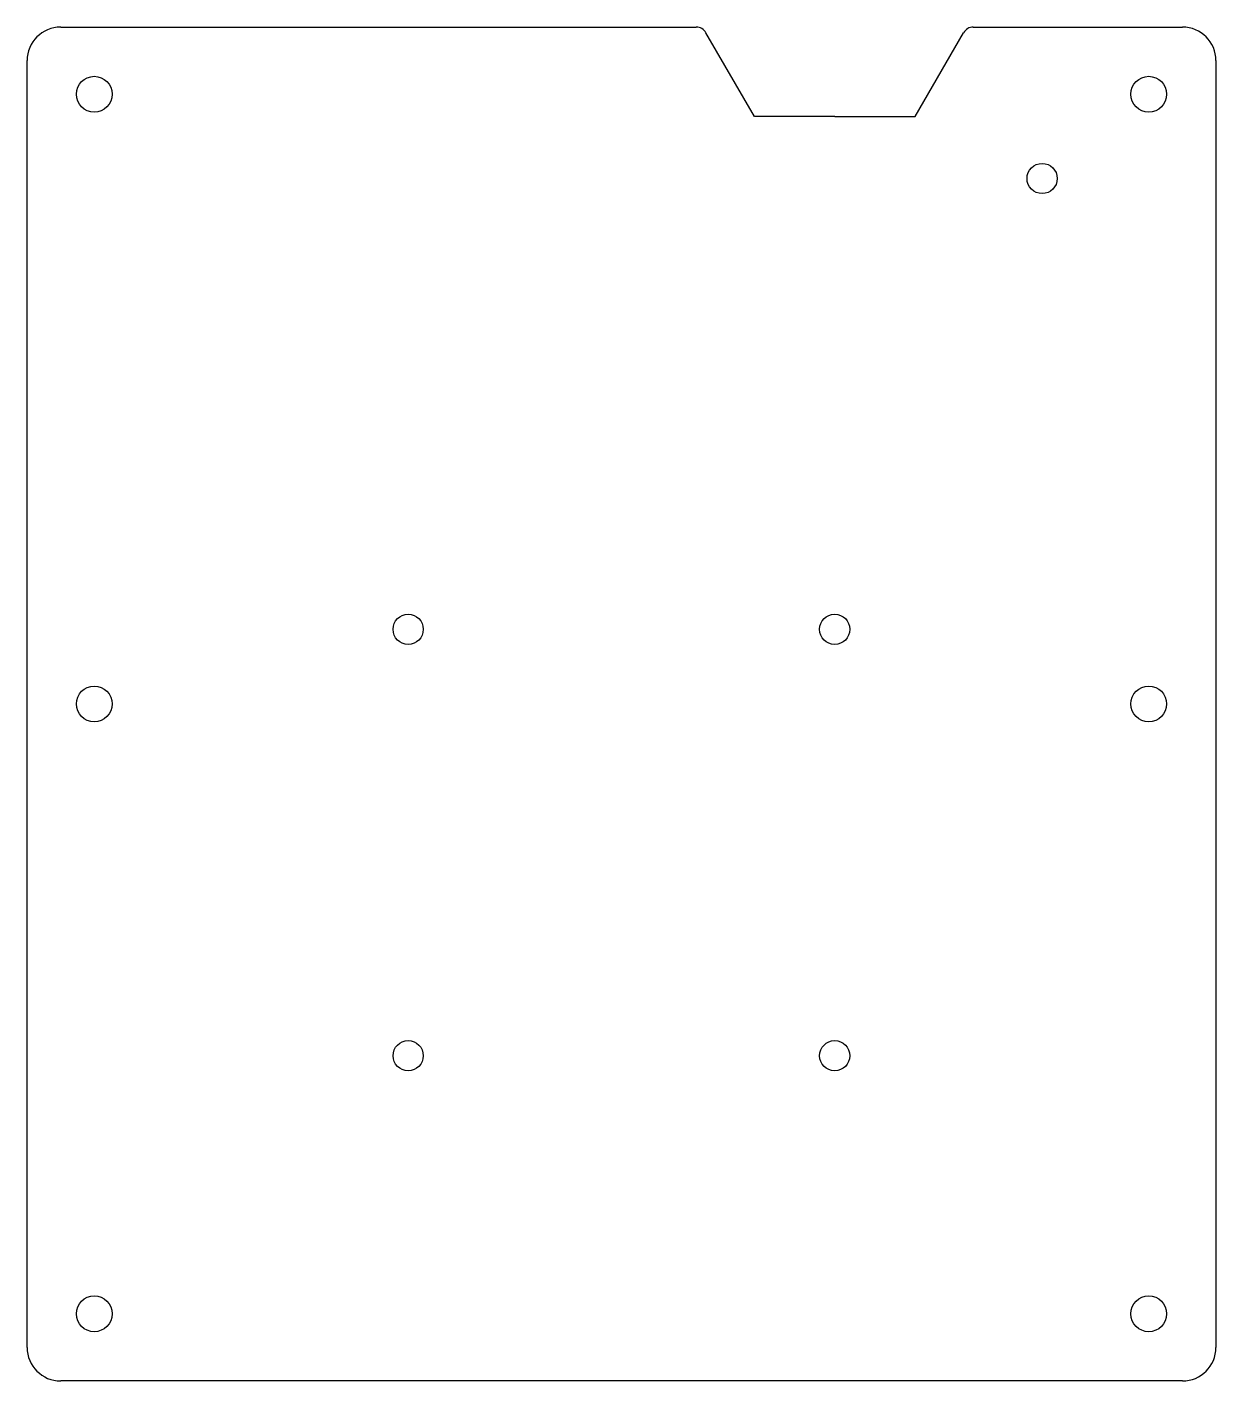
# Model space of a CAD drawing. Extents: x 0 to 106, y 0 to 121.
import ezdxf

# ---------------------------------------------------------------- set-up
doc = ezdxf.new("R2010")
doc.units = 0
doc.header["$MEASUREMENT"] = 0

msp = doc.modelspace()

# ---------------------------------------------------------------- linework, layer by layer
at = {"linetype": 'Continuous'}
for p, q in [((3.1, 121.26), (53.2, 121.26)), ((53.2, 121.26), (59.87, 121.26)), ((84.62, 121.26), (103.3, 121.26)), ((65.07, 113.26), (60.74, 120.76)), ((79.42, 113.26), (83.75, 120.76)), ((72.24, 113.26), (65.07, 113.26)), ((72.24, 113.26), (79.42, 113.26))]:
    msp.add_line(p, q, dxfattribs=at)
at = {"color": 0}
for p, q in [((0.1, 3.29), (0.1, 118.26)), ((106.3, 118.26), (106.3, 3.29)), ((103.3, 0.29), (3.1, 0.29))]:
    msp.add_line(p, q, dxfattribs=at)
at = {"linetype": 'Continuous'}
for centre, radius in [((6.1, 115.26), 1.6), ((100.29, 115.26), 1.6), ((90.77, 107.73), 1.35), ((34.14, 67.45), 1.35), ((72.24, 67.45), 1.35), ((6.1, 60.78), 1.6), ((100.29, 60.78), 1.6), ((34.14, 29.35), 1.35), ((72.24, 29.35), 1.35), ((6.1, 6.29), 1.6), ((100.29, 6.29), 1.6)]:
    msp.add_circle(centre, radius, dxfattribs=at)
at = {"color": 0}
for centre, start, end in [((3.1, 118.26), 90, 180), ((103.3, 118.26), 0, 90), ((3.1, 3.29), 180, 270), ((103.3, 3.29), 270, 0)]:
    msp.add_arc(centre, 3, start, end, dxfattribs=at)
at = {"linetype": 'Continuous'}
for centre, start, end in [((59.87, 120.26), 30, 90), ((84.62, 120.26), 90, 150)]:
    msp.add_arc(centre, 1, start, end, dxfattribs=at)

doc.saveas('drawing.dxf')
